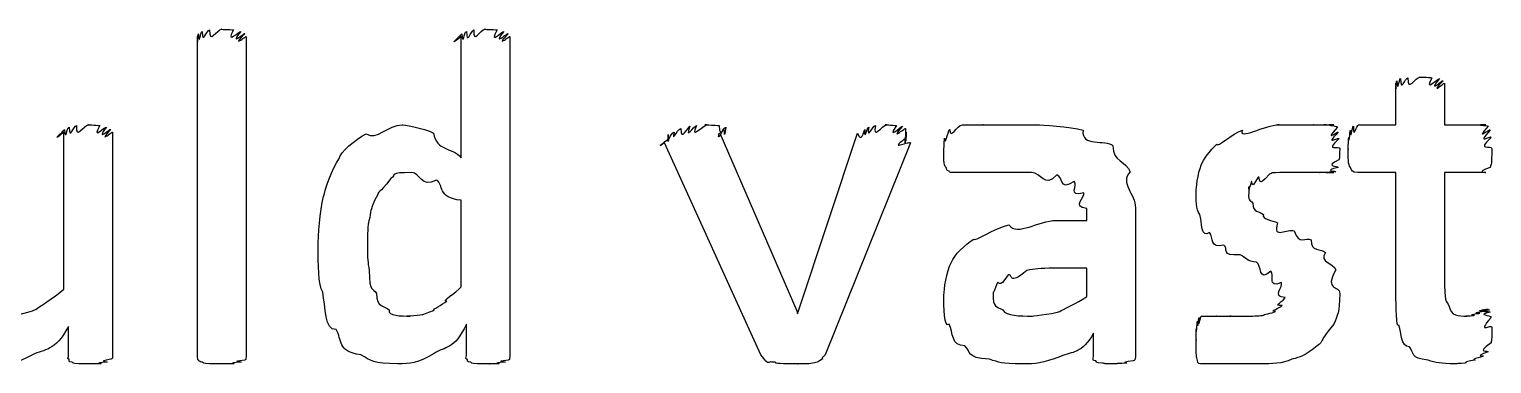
# Model space of a CAD drawing. Header units: millimetres. Extents: x 0 to 216, y 0 to 279.
# Drawn here: x 71.08 to 81.86, y 171.34 to 173.81 of the extents above; entities that cross this region are included whole.
import ezdxf

# ---------------------------------------------------------------- set-up
doc = ezdxf.new("R2010")
doc.units = ezdxf.units.MM
doc.layers.get('0').update_dxf_attribs({"linetype": 'CONTINUOUS'})

msp = doc.modelspace()

# ---------------------------------------------------------------- linework, layer by layer
at = {"color": 0}
for p, q in [((72.3209, 171.391), (72.3209, 173.75)), ((72.6793, 173.75), (72.6793, 171.391)), ((74.2625, 172.857), (74.2625, 173.75)), ((74.6206, 173.75), (74.6206, 171.391)), ((81.1498, 173.1), (81.1498, 173.408)), ((81.5082, 173.408), (81.5082, 173.1)), ((71.3355, 171.887), (71.3355, 173.045)), ((71.694, 173.045), (71.694, 171.391)), ((77.5409, 173.045), (77.5409, 173.045)), ((80.8743, 173.1), (81.1498, 173.1)), ((81.5082, 173.1), (81.8113, 173.1)), ((76.4716, 171.402), (75.7604, 172.967)), ((76.1683, 173.039), (76.7362, 171.727)), ((76.7472, 171.727), (77.1825, 173.039)), ((77.5741, 172.967), (76.9454, 171.402)), ((81.1498, 172.747), (80.8687, 172.747)), ((81.1498, 171.854), (81.1498, 172.747)), ((81.8113, 172.747), (81.5082, 172.747)), ((81.5082, 172.747), (81.5082, 171.975)), ((74.2625, 171.903), (74.2625, 172.543)), ((78.8719, 172.394), (78.8719, 172.482)), ((79.2304, 172.488), (79.2304, 171.391)), ((78.6462, 172.394), (78.8719, 172.394)), ((78.8719, 172.041), (78.6349, 172.041)), ((78.8719, 171.832), (78.8719, 172.041)), ((80.735, 171.854), (80.735, 171.854)), ((76.7362, 171.727), (76.7415, 171.705)), ((76.7415, 171.705), (76.7472, 171.727)), ((71.3687, 171.391), (71.3687, 171.611)), ((74.301, 171.396), (74.301, 171.628)), ((78.9217, 171.391), (78.9217, 171.561)), ((81.8554, 171.606), (81.8554, 171.606))]:
    msp.add_line(p, q, dxfattribs=at)
for points in [[(72.354, 173.789), (72.3565, 173.684), (72.3868, 173.8), (72.409, 173.8)], [(72.409, 173.8), (72.4048, 173.687), (72.4641, 173.805), (72.4972, 173.805)], [(72.4972, 173.805), (72.475, 173.805), (72.5632, 173.802), (72.5854, 173.8)], [(72.5854, 173.8), (72.5219, 173.684), (72.6295, 173.795), (72.6405, 173.789)], [(74.301, 173.789), (74.3038, 173.68), (74.3342, 173.795), (74.356, 173.8)], [(74.356, 173.8), (74.3479, 173.687), (74.4058, 173.805), (74.4389, 173.805)], [(74.4389, 173.805), (74.4181, 173.805), (74.5049, 173.802), (74.5271, 173.8)], [(74.5271, 173.8), (74.4622, 173.68), (74.5656, 173.791), (74.5765, 173.789)], [(72.3209, 173.75), (72.3209, 173.658), (72.3223, 173.764), (72.3265, 173.772)], [(72.3265, 173.772), (72.3318, 173.673), (72.3427, 173.784), (72.354, 173.789)], [(72.6405, 173.789), (72.548, 173.673), (72.6641, 173.779), (72.668, 173.772)], [(72.668, 173.772), (72.5593, 173.658), (72.6793, 173.757), (72.6793, 173.75)], [(74.2625, 173.75), (74.1468, 173.658), (74.264, 173.764), (74.2678, 173.772)], [(74.2678, 173.772), (74.2749, 173.673), (74.2858, 173.784), (74.301, 173.789)], [(74.5765, 173.789), (74.4883, 173.673), (74.6016, 173.779), (74.6097, 173.772)], [(74.6097, 173.772), (74.5024, 173.658), (74.6206, 173.757), (74.6206, 173.75)], [(81.1498, 173.408), (81.1498, 173.309), (81.1512, 173.416), (81.1555, 173.425)], [(81.1555, 173.425), (81.1611, 173.323), (81.172, 173.437), (81.183, 173.441)], [(81.183, 173.441), (81.1858, 173.331), (81.2161, 173.447), (81.238, 173.447)], [(81.238, 173.447), (81.2341, 173.334), (81.2934, 173.452), (81.3262, 173.452)], [(81.3262, 173.452), (81.3043, 173.452), (81.3925, 173.45), (81.4144, 173.447)], [(81.4144, 173.447), (81.3513, 173.331), (81.4585, 173.444), (81.4698, 173.441)], [(81.4698, 173.441), (81.3774, 173.323), (81.4931, 173.432), (81.4973, 173.425)], [(81.4973, 173.425), (81.3883, 173.309), (81.5082, 173.411), (81.5082, 173.408)], [(71.3355, 173.045), (71.2198, 172.952), (71.337, 173.058), (71.3412, 173.066)], [(71.3412, 173.066), (71.3479, 172.967), (71.3588, 173.079), (71.374, 173.083)], [(71.374, 173.083), (71.3768, 172.978), (71.4072, 173.094), (71.4294, 173.094)], [(71.4294, 173.094), (71.4209, 172.981), (71.4802, 173.1), (71.5176, 173.1)], [(71.5176, 173.1), (71.4911, 173.1), (71.5779, 173.097), (71.6001, 173.094)], [(71.6001, 173.094), (71.5352, 172.978), (71.6386, 173.09), (71.6499, 173.083)], [(71.6499, 173.083), (71.5617, 172.967), (71.6746, 173.073), (71.6827, 173.066)], [(71.6827, 173.066), (71.5754, 172.952), (71.694, 173.051), (71.694, 173.045)], [(73.5623, 173.033), (73.6395, 172.981), (73.7277, 173.1), (73.8269, 173.1)], [(73.8269, 173.1), (73.823, 173.1), (73.9881, 173.079), (74.0586, 173.039)], [(75.788, 173.028), (75.7823, 172.941), (75.8017, 173.04), (75.8321, 173.045)], [(75.8321, 173.045), (75.8112, 172.956), (75.8486, 173.064), (75.8818, 173.072)], [(75.8818, 173.072), (75.8776, 172.97), (75.9368, 173.084), (75.9478, 173.089)], [(75.9478, 173.089), (75.9037, 172.978), (75.9781, 173.094), (75.9975, 173.094)], [(75.9975, 173.094), (75.9435, 172.981), (76.0444, 173.1), (76.0748, 173.1)], [(76.0748, 173.1), (76.0099, 173.1), (76.1407, 173.097), (76.163, 173.094)], [(76.1905, 173.066), (76.1464, 172.952), (76.1601, 173.05), (76.1683, 173.039)], [(76.163, 173.094), (76.1711, 172.978), (76.2014, 173.09), (76.2123, 173.083)], [(76.2123, 173.083), (76.1929, 172.967), (76.2152, 173.073), (76.1905, 173.066)], [(77.1825, 173.039), (77.2114, 172.952), (77.2294, 173.058), (77.2375, 173.066)], [(77.2375, 173.066), (77.2266, 172.967), (77.2541, 173.079), (77.2654, 173.083)], [(77.2654, 173.083), (77.2488, 172.978), (77.2929, 173.094), (77.3148, 173.094)], [(77.3148, 173.094), (77.2929, 172.981), (77.3645, 173.1), (77.3977, 173.1)], [(77.3977, 173.1), (77.3546, 173.1), (77.4499, 173.097), (77.4693, 173.094)], [(77.4693, 173.094), (77.392, 172.978), (77.5021, 173.091), (77.5134, 173.089)], [(77.5134, 173.089), (77.4139, 172.97), (77.531, 173.079), (77.5353, 173.072)], [(77.5353, 173.072), (77.5381, 172.956), (77.5409, 173.055), (77.5409, 173.045)], [(77.5409, 173.045), (77.5381, 172.941), (77.5409, 173.035), (77.5409, 173.028)], [(77.8245, 173), (77.8302, 172.937), (77.8439, 173.045), (77.8633, 173.066)], [(77.8633, 173.066), (77.8662, 172.981), (77.9127, 173.1), (77.9568, 173.1)], [(77.9568, 173.1), (77.9544, 173.1), (78.0521, 173.1), (78.1114, 173.1)], [(78.1114, 173.1), (78.0729, 173.1), (78.2327, 173.1), (78.2987, 173.1)], [(78.2987, 173.1), (78.3262, 173.1), (78.438, 173.1), (78.5082, 173.1)], [(78.5082, 173.1), (78.5276, 173.1), (78.752, 173.086), (78.8444, 173.061)], [(78.8444, 173.061), (78.8293, 172.93), (79.0099, 172.996), (79.0649, 172.945)], [(79.8311, 172.956), (79.8311, 172.93), (79.944, 173.035), (80.0185, 173.061)], [(80.0185, 173.061), (79.9814, 172.981), (80.1853, 173.1), (80.2887, 173.1)], [(80.2887, 173.1), (80.246, 173.1), (80.3769, 173.1), (80.421, 173.1)], [(80.421, 173.1), (80.4513, 173.1), (80.5049, 173.1), (80.5423, 173.1)], [(80.5423, 173.1), (80.5258, 173.1), (80.6097, 173.1), (80.6358, 173.1)], [(80.6358, 173.1), (80.5766, 173.1), (80.6799, 173.1), (80.6909, 173.1)], [(80.6909, 173.1), (80.6027, 173.1), (80.7145, 173.094), (80.7187, 173.083)], [(80.7187, 173.083), (80.6097, 172.959), (80.724, 173.058), (80.724, 173.045)], [(80.724, 173.045), (80.614, 172.934), (80.7297, 173.017), (80.7297, 172.995)], [(80.8027, 173.006), (80.8041, 172.941), (80.8094, 173.046), (80.8136, 173.061)], [(80.8136, 173.061), (80.815, 172.97), (80.8274, 173.084), (80.8359, 173.089)], [(80.8359, 173.089), (80.833, 172.981), (80.8591, 173.1), (80.8743, 173.1)], [(81.8113, 173.1), (81.715, 173.1), (81.8236, 173.095), (81.8279, 173.089)], [(81.8279, 173.089), (81.7259, 172.97), (81.8402, 173.075), (81.8444, 173.061)], [(81.8444, 173.061), (81.7344, 172.941), (81.8501, 173.028), (81.8501, 173.006)], [(73.364, 172.852), (73.3668, 172.897), (73.4854, 172.992), (73.5623, 173.033)], [(74.0586, 173.039), (74.0805, 172.901), (74.1962, 172.937), (74.2625, 172.857)], [(75.7604, 172.967), (75.6722, 172.908), (75.7961, 172.995), (75.7936, 173.006)], [(75.7936, 173.006), (75.7823, 172.93), (75.788, 173.024), (75.788, 173.028)], [(77.53, 172.995), (77.4139, 172.904), (77.5437, 172.978), (77.5741, 172.967)], [(77.5353, 173.011), (77.5353, 172.919), (77.5324, 173.002), (77.53, 172.995)], [(77.5409, 173.028), (77.5381, 172.93), (77.5381, 173.018), (77.5353, 173.011)], [(77.8192, 172.901), (77.8192, 172.893), (77.8207, 172.978), (77.8245, 173)], [(79.0649, 172.945), (79.0607, 172.827), (79.1655, 172.829), (79.1916, 172.752)], [(79.7154, 172.802), (79.7278, 172.842), (79.7789, 172.912), (79.8311, 172.956)], [(80.7297, 172.995), (80.6168, 172.893), (80.735, 172.952), (80.735, 172.923)], [(80.797, 172.923), (80.797, 172.897), (80.7985, 172.984), (80.8027, 173.006)], [(81.8501, 173.006), (81.7369, 172.897), (81.8554, 172.956), (81.8554, 172.923)], [(73.2483, 172.57), (73.2607, 172.621), (73.3118, 172.774), (73.364, 172.852)], [(77.8192, 172.835), (77.8192, 172.827), (77.8192, 172.879), (77.8192, 172.901)], [(77.8358, 172.785), (77.8221, 172.787), (77.8221, 172.816), (77.8192, 172.835)], [(80.7297, 172.84), (80.614, 172.787), (80.7268, 172.799), (80.724, 172.785)], [(80.735, 172.923), (80.735, 172.835), (80.7325, 172.865), (80.7297, 172.84)], [(80.8136, 172.785), (80.797, 172.802), (80.797, 172.86), (80.797, 172.923)], [(81.8554, 172.923), (81.8554, 172.802), (81.8515, 172.814), (81.8444, 172.785)], [(73.8988, 172.747), (73.7277, 172.747), (73.7884, 172.732), (73.7443, 172.703)], [(74.0805, 172.692), (73.9662, 172.628), (73.9606, 172.747), (73.8988, 172.747)], [(77.8577, 172.758), (77.8372, 172.761), (77.8425, 172.774), (77.8358, 172.785)], [(77.8852, 172.747), (77.8524, 172.747), (77.8648, 172.75), (77.8577, 172.758)], [(77.9568, 172.747), (77.8771, 172.747), (77.899, 172.747), (77.8852, 172.747)], [(78.0782, 172.747), (77.9431, 172.747), (77.99, 172.747), (77.9568, 172.747)], [(78.2436, 172.747), (78.1569, 172.747), (78.1251, 172.747), (78.0782, 172.747)], [(78.4641, 172.747), (78.2849, 172.747), (78.3096, 172.747), (78.2436, 172.747)], [(78.6515, 172.73), (78.558, 172.628), (78.5372, 172.747), (78.4641, 172.747)], [(78.7785, 172.68), (78.6599, 172.606), (78.7026, 172.719), (78.6515, 172.73)], [(79.1916, 172.752), (79.1118, 172.672), (79.2304, 172.587), (79.2304, 172.488)], [(79.6766, 172.62), (79.6766, 172.61), (79.6893, 172.747), (79.7154, 172.802)], [(80.2171, 172.736), (80.1204, 172.617), (80.1564, 172.725), (80.1342, 172.714)], [(80.3381, 172.747), (80.191, 172.747), (80.2527, 172.743), (80.2171, 172.736)], [(80.476, 172.747), (80.4044, 172.747), (80.3892, 172.747), (80.3381, 172.747)], [(80.5808, 172.747), (80.4845, 172.747), (80.5159, 172.747), (80.476, 172.747)], [(80.6524, 172.747), (80.5438, 172.747), (80.6097, 172.747), (80.5808, 172.747)], [(80.6909, 172.747), (80.5808, 172.747), (80.6704, 172.747), (80.6524, 172.747)], [(80.7074, 172.752), (80.5946, 172.747), (80.6979, 172.747), (80.6909, 172.747)], [(80.724, 172.785), (80.6055, 172.758), (80.7145, 172.759), (80.7074, 172.752)], [(80.8687, 172.747), (80.8221, 172.747), (80.8274, 172.759), (80.8136, 172.785)], [(81.8444, 172.785), (81.7231, 172.747), (81.825, 172.747), (81.8113, 172.747)], [(73.7443, 172.703), (73.6424, 172.57), (73.6699, 172.633), (73.6452, 172.581)], [(74.2625, 172.543), (74.0833, 172.559), (74.1384, 172.659), (74.0805, 172.692)], [(78.8501, 172.598), (78.7259, 172.562), (78.8113, 172.659), (78.7785, 172.68)], [(79.7045, 172.438), (79.6766, 172.474), (79.6766, 172.55), (79.6766, 172.62)], [(80.0848, 172.68), (80.0544, 172.573), (80.0682, 172.656), (80.0682, 172.642)], [(80.0682, 172.642), (80.0544, 172.511), (80.0763, 172.554), (80.0957, 172.521)], [(80.1342, 172.714), (80.0763, 172.599), (80.0957, 172.694), (80.0848, 172.68)], [(73.2095, 172.195), (73.2095, 172.284), (73.2222, 172.46), (73.2483, 172.57)], [(73.6452, 172.581), (73.5912, 172.471), (73.6011, 172.478), (73.5902, 172.416)], [(78.8719, 172.482), (78.7562, 172.496), (78.8638, 172.565), (78.8501, 172.598)], [(80.0957, 172.521), (80.0957, 172.449), (80.1426, 172.463), (80.173, 172.438)], [(73.5902, 172.416), (73.5693, 172.346), (73.5736, 172.291), (73.5736, 172.229)], [(79.7761, 172.306), (79.7126, 172.253), (79.7221, 172.386), (79.7045, 172.438)], [(80.173, 172.438), (80.1578, 172.401), (80.2404, 172.395), (80.2778, 172.377)], [(78.0397, 172.256), (78.0355, 172.231), (78.1953, 172.339), (78.2987, 172.361)], [(78.2987, 172.361), (78.3594, 172.275), (78.5163, 172.394), (78.6462, 172.394)], [(79.8809, 172.212), (79.7761, 172.18), (79.8089, 172.268), (79.7761, 172.306)], [(80.2778, 172.377), (80.2351, 172.247), (80.3575, 172.339), (80.3988, 172.317)], [(80.3988, 172.317), (80.4376, 172.207), (80.4845, 172.275), (80.5258, 172.251)], [(73.2427, 171.865), (73.2095, 171.912), (73.2095, 172.081), (73.2095, 172.195)], [(73.5736, 172.229), (73.5693, 172.096), (73.5764, 172.091), (73.5845, 172.025)], [(77.8743, 172.085), (77.8965, 172.14), (77.9695, 172.212), (78.0397, 172.256)], [(80.0019, 172.14), (79.853, 172.129), (79.9207, 172.186), (79.8809, 172.212)], [(80.5258, 172.251), (80.5173, 172.154), (80.6002, 172.193), (80.6305, 172.157)], [(77.8192, 171.843), (77.8192, 171.883), (77.8372, 172.015), (77.8743, 172.085)], [(80.1232, 172.085), (80.0544, 172.088), (80.046, 172.121), (80.0019, 172.14)], [(80.228, 172.019), (80.1317, 171.934), (80.1631, 172.066), (80.1232, 172.085)], [(80.6305, 172.157), (80.5808, 172.085), (80.6884, 172.081), (80.7074, 172.03)], [(73.5845, 172.025), (73.5873, 171.85), (73.6134, 171.905), (73.6395, 171.854)], [(78.2934, 171.992), (78.2161, 171.876), (78.2285, 171.956), (78.2105, 171.931)], [(78.431, 172.025), (78.2891, 171.905), (78.329, 172.005), (78.2934, 171.992)], [(78.6349, 172.041), (78.5206, 172.041), (78.4888, 172.036), (78.431, 172.025)], [(80.3053, 171.936), (80.1949, 171.887), (80.2612, 171.997), (80.228, 172.019)], [(80.7074, 172.03), (80.6168, 171.868), (80.735, 171.923), (80.735, 171.854)], [(81.5082, 171.975), (81.5054, 171.783), (81.5192, 171.807), (81.5414, 171.76)], [(71.1316, 171.738), (71.1454, 171.754), (71.2611, 171.821), (71.3355, 171.887)], [(73.3418, 171.589), (73.2536, 171.581), (73.2649, 171.757), (73.2427, 171.865)], [(74.1578, 171.799), (74.1094, 171.79), (74.2251, 171.862), (74.2625, 171.903)], [(78.2105, 171.931), (78.1787, 171.827), (78.183, 171.883), (78.183, 171.854)], [(80.3328, 171.826), (80.2308, 171.824), (80.3233, 171.906), (80.3053, 171.936)], [(73.6395, 171.854), (73.6395, 171.751), (73.696, 171.766), (73.7334, 171.733)], [(74.0639, 171.733), (74.0435, 171.735), (74.1246, 171.772), (74.1578, 171.799)], [(77.8577, 171.628), (77.8192, 171.592), (77.8192, 171.762), (77.8192, 171.843)], [(78.183, 171.854), (78.1787, 171.746), (78.2066, 171.762), (78.2546, 171.733)], [(78.6737, 171.722), (78.686, 171.735), (78.8017, 171.783), (78.8719, 171.832)], [(80.2612, 171.722), (80.2058, 171.722), (80.2996, 171.746), (80.3106, 171.766)], [(80.3106, 171.766), (80.2308, 171.757), (80.3328, 171.804), (80.3328, 171.826)], [(80.735, 171.854), (80.735, 171.713), (80.7201, 171.694), (80.6909, 171.628)], [(81.172, 171.622), (81.1498, 171.592), (81.1498, 171.766), (81.1498, 171.854)], [(81.5414, 171.76), (81.5538, 171.688), (81.6102, 171.688), (81.6737, 171.688)], [(70.9387, 171.688), (70.9027, 171.688), (71.0681, 171.705), (71.1316, 171.738)], [(73.7334, 171.733), (73.7168, 171.688), (73.8244, 171.688), (73.8875, 171.688)], [(73.8875, 171.688), (73.8078, 171.688), (73.9454, 171.691), (73.9757, 171.699)], [(73.9757, 171.699), (73.9842, 171.702), (74.0336, 171.717), (74.0639, 171.733)], [(78.2546, 171.733), (78.2782, 171.688), (78.3773, 171.688), (78.4698, 171.688)], [(78.4698, 171.688), (78.4433, 171.688), (78.6102, 171.699), (78.6737, 171.722)], [(79.6766, 171.595), (79.6794, 171.53), (79.6837, 171.635), (79.6879, 171.65)], [(79.6879, 171.65), (79.6879, 171.559), (79.6946, 171.673), (79.6989, 171.678)], [(79.6989, 171.678), (79.6946, 171.57), (79.707, 171.688), (79.7154, 171.688)], [(79.7154, 171.688), (79.7126, 171.688), (79.7401, 171.688), (79.7595, 171.688)], [(79.7595, 171.688), (79.7539, 171.688), (79.805, 171.688), (79.8311, 171.688)], [(79.8311, 171.688), (79.8089, 171.688), (79.8946, 171.688), (79.9359, 171.688)], [(79.9359, 171.688), (79.889, 171.688), (80.0213, 171.688), (80.0735, 171.688)], [(80.0735, 171.688), (80.0985, 171.688), (80.1479, 171.69), (80.1783, 171.694)], [(80.1783, 171.694), (80.1617, 171.699), (80.239, 171.71), (80.2612, 171.722)], [(81.6737, 171.688), (81.6377, 171.688), (81.7136, 171.69), (81.7287, 171.694)], [(81.7287, 171.694), (81.6681, 171.699), (81.7563, 171.706), (81.7672, 171.71)], [(81.7672, 171.71), (81.6928, 171.71), (81.7922, 171.723), (81.8003, 171.727)], [(81.8003, 171.727), (81.7122, 171.722), (81.8197, 171.738), (81.8279, 171.738)], [(81.8279, 171.738), (81.7231, 171.722), (81.8349, 171.735), (81.8388, 171.733)], [(81.8388, 171.733), (81.7301, 171.717), (81.8444, 171.727), (81.8444, 171.716)], [(81.8444, 171.716), (81.7344, 171.699), (81.8501, 171.695), (81.8501, 171.678)], [(81.8501, 171.678), (81.7369, 171.545), (81.8554, 171.635), (81.8554, 171.606)], [(71.3687, 171.611), (71.2706, 171.424), (71.1923, 171.446), (71.1041, 171.402)], [(73.5238, 171.402), (73.3446, 171.427), (73.3887, 171.512), (73.3418, 171.589)], [(74.301, 171.628), (74.2128, 171.438), (74.144, 171.464), (74.0639, 171.413)], [(77.9734, 171.468), (77.8743, 171.468), (77.8866, 171.564), (77.8577, 171.628)], [(78.9217, 171.561), (78.8335, 171.409), (78.7672, 171.427), (78.679, 171.391)], [(79.6766, 171.512), (79.6766, 171.486), (79.6766, 171.573), (79.6766, 171.595)], [(80.6909, 171.628), (80.5614, 171.468), (80.6249, 171.512), (80.5699, 171.468)], [(81.2493, 171.462), (81.183, 171.464), (81.19, 171.559), (81.172, 171.622)], [(81.8554, 171.606), (81.8554, 171.468), (81.8526, 171.519), (81.8501, 171.49)], [(78.1554, 171.369), (77.9734, 171.38), (78.0246, 171.424), (77.9734, 171.468)], [(79.6823, 171.38), (79.6766, 171.398), (79.6766, 171.457), (79.6766, 171.512)], [(80.5699, 171.468), (80.4556, 171.38), (80.4556, 171.391), (80.3822, 171.369)], [(81.3869, 171.363), (81.2518, 171.376), (81.2849, 171.418), (81.2493, 171.462)], [(81.8501, 171.49), (81.7301, 171.409), (81.8388, 171.438), (81.8279, 171.424)], [(71.1041, 171.402), (70.9799, 171.336), (70.9306, 171.336), (70.8395, 171.336)], [(71.374, 171.369), (71.3588, 171.365), (71.3687, 171.383), (71.3687, 171.391)], [(71.3962, 171.347), (71.3659, 171.349), (71.3768, 171.36), (71.374, 171.369)], [(71.4456, 171.336), (71.392, 171.339), (71.41, 171.342), (71.3962, 171.347)], [(71.5285, 171.336), (71.4319, 171.336), (71.4678, 171.336), (71.4456, 171.336)], [(71.6058, 171.336), (71.4982, 171.336), (71.5617, 171.336), (71.5285, 171.336)], [(71.6552, 171.347), (71.5395, 171.339), (71.6276, 171.339), (71.6058, 171.336)], [(71.6827, 171.369), (71.5641, 171.349), (71.6689, 171.354), (71.6552, 171.347)], [(71.694, 171.391), (71.694, 171.365), (71.6897, 171.376), (71.6827, 171.369)], [(72.3265, 171.363), (72.3209, 171.36), (72.3209, 171.38), (72.3209, 171.391)], [(72.354, 171.347), (72.3318, 171.349), (72.3332, 171.359), (72.3265, 171.363)], [(72.409, 171.336), (72.3565, 171.339), (72.3678, 171.342), (72.354, 171.347)], [(72.4972, 171.336), (72.4048, 171.336), (72.4337, 171.336), (72.409, 171.336)], [(72.5854, 171.336), (72.475, 171.336), (72.5329, 171.336), (72.4972, 171.336)], [(72.6405, 171.347), (72.5219, 171.339), (72.6101, 171.339), (72.5854, 171.336)], [(72.668, 171.363), (72.548, 171.349), (72.6542, 171.354), (72.6405, 171.347)], [(72.6793, 171.391), (72.6765, 171.36), (72.675, 171.37), (72.668, 171.363)], [(73.7941, 171.336), (73.6134, 171.336), (73.6011, 171.358), (73.5238, 171.402)], [(74.0639, 171.413), (73.9331, 171.336), (73.8932, 171.336), (73.7941, 171.336)], [(74.3066, 171.369), (74.2901, 171.365), (74.301, 171.385), (74.301, 171.396)], [(74.3342, 171.347), (74.301, 171.349), (74.3133, 171.36), (74.3066, 171.369)], [(74.3839, 171.336), (74.326, 171.339), (74.3479, 171.342), (74.3342, 171.347)], [(74.4664, 171.336), (74.3673, 171.336), (74.4058, 171.336), (74.3839, 171.336)], [(74.5381, 171.336), (74.4252, 171.336), (74.4911, 171.336), (74.4664, 171.336)], [(74.5878, 171.347), (74.4693, 171.339), (74.5603, 171.339), (74.5381, 171.336)], [(74.6097, 171.363), (74.4911, 171.349), (74.5987, 171.354), (74.5878, 171.347)], [(74.6206, 171.391), (74.6206, 171.36), (74.6167, 171.37), (74.6097, 171.363)], [(76.5376, 171.347), (76.5101, 171.339), (76.5073, 171.36), (76.4716, 171.402)], [(76.5761, 171.347), (76.5281, 171.349), (76.5485, 171.354), (76.5376, 171.347)], [(76.6367, 171.336), (76.557, 171.339), (76.5898, 171.342), (76.5761, 171.347)], [(76.7306, 171.336), (76.6092, 171.336), (76.6618, 171.336), (76.6367, 171.336)], [(76.8244, 171.336), (76.6822, 171.336), (76.7662, 171.336), (76.7306, 171.336)], [(76.8847, 171.347), (76.8519, 171.339), (76.8491, 171.339), (76.8244, 171.336)], [(76.9235, 171.369), (76.8847, 171.349), (76.9027, 171.354), (76.8847, 171.347)], [(76.9454, 171.402), (76.9027, 171.365), (76.9345, 171.376), (76.9235, 171.369)], [(78.3978, 171.336), (78.2341, 171.336), (78.2285, 171.347), (78.1554, 171.369)], [(78.679, 171.391), (78.5386, 171.336), (78.4973, 171.336), (78.3978, 171.336)], [(78.9383, 171.358), (78.9065, 171.358), (78.9217, 171.376), (78.9217, 171.391)], [(78.9876, 171.341), (78.9284, 171.342), (78.9492, 171.349), (78.9383, 171.358)], [(79.0758, 171.336), (78.9725, 171.336), (79.0099, 171.337), (78.9876, 171.341)], [(79.164, 171.341), (79.0497, 171.336), (79.1161, 171.336), (79.0758, 171.336)], [(79.2138, 171.358), (79.0896, 171.342), (79.1863, 171.344), (79.164, 171.341)], [(79.2304, 171.391), (79.2304, 171.358), (79.2247, 171.365), (79.2138, 171.358)], [(79.7098, 171.336), (79.6879, 171.336), (79.6893, 171.349), (79.6823, 171.38)], [(79.7705, 171.336), (79.7126, 171.336), (79.7235, 171.336), (79.7098, 171.336)], [(79.8643, 171.336), (79.7648, 171.336), (79.7952, 171.336), (79.7705, 171.336)], [(79.9966, 171.336), (79.8421, 171.336), (79.9042, 171.336), (79.8643, 171.336)], [(80.1508, 171.336), (80.0544, 171.336), (80.0435, 171.336), (79.9966, 171.336)], [(80.3822, 171.369), (80.312, 171.336), (80.2351, 171.336), (80.1508, 171.336)], [(81.5799, 171.336), (81.4807, 171.336), (81.4419, 171.344), (81.3869, 171.363)], [(81.6571, 171.341), (81.5799, 171.336), (81.6046, 171.336), (81.5799, 171.336)], [(81.7287, 171.363), (81.631, 171.347), (81.6818, 171.348), (81.6571, 171.341)], [(81.7894, 171.391), (81.6751, 171.36), (81.7506, 171.37), (81.7287, 171.363)], [(81.8279, 171.424), (81.7122, 171.383), (81.8074, 171.402), (81.7894, 171.391)]]:
    msp.add_open_spline(points, degree=3, dxfattribs=at)

doc.saveas('drawing.dxf')
